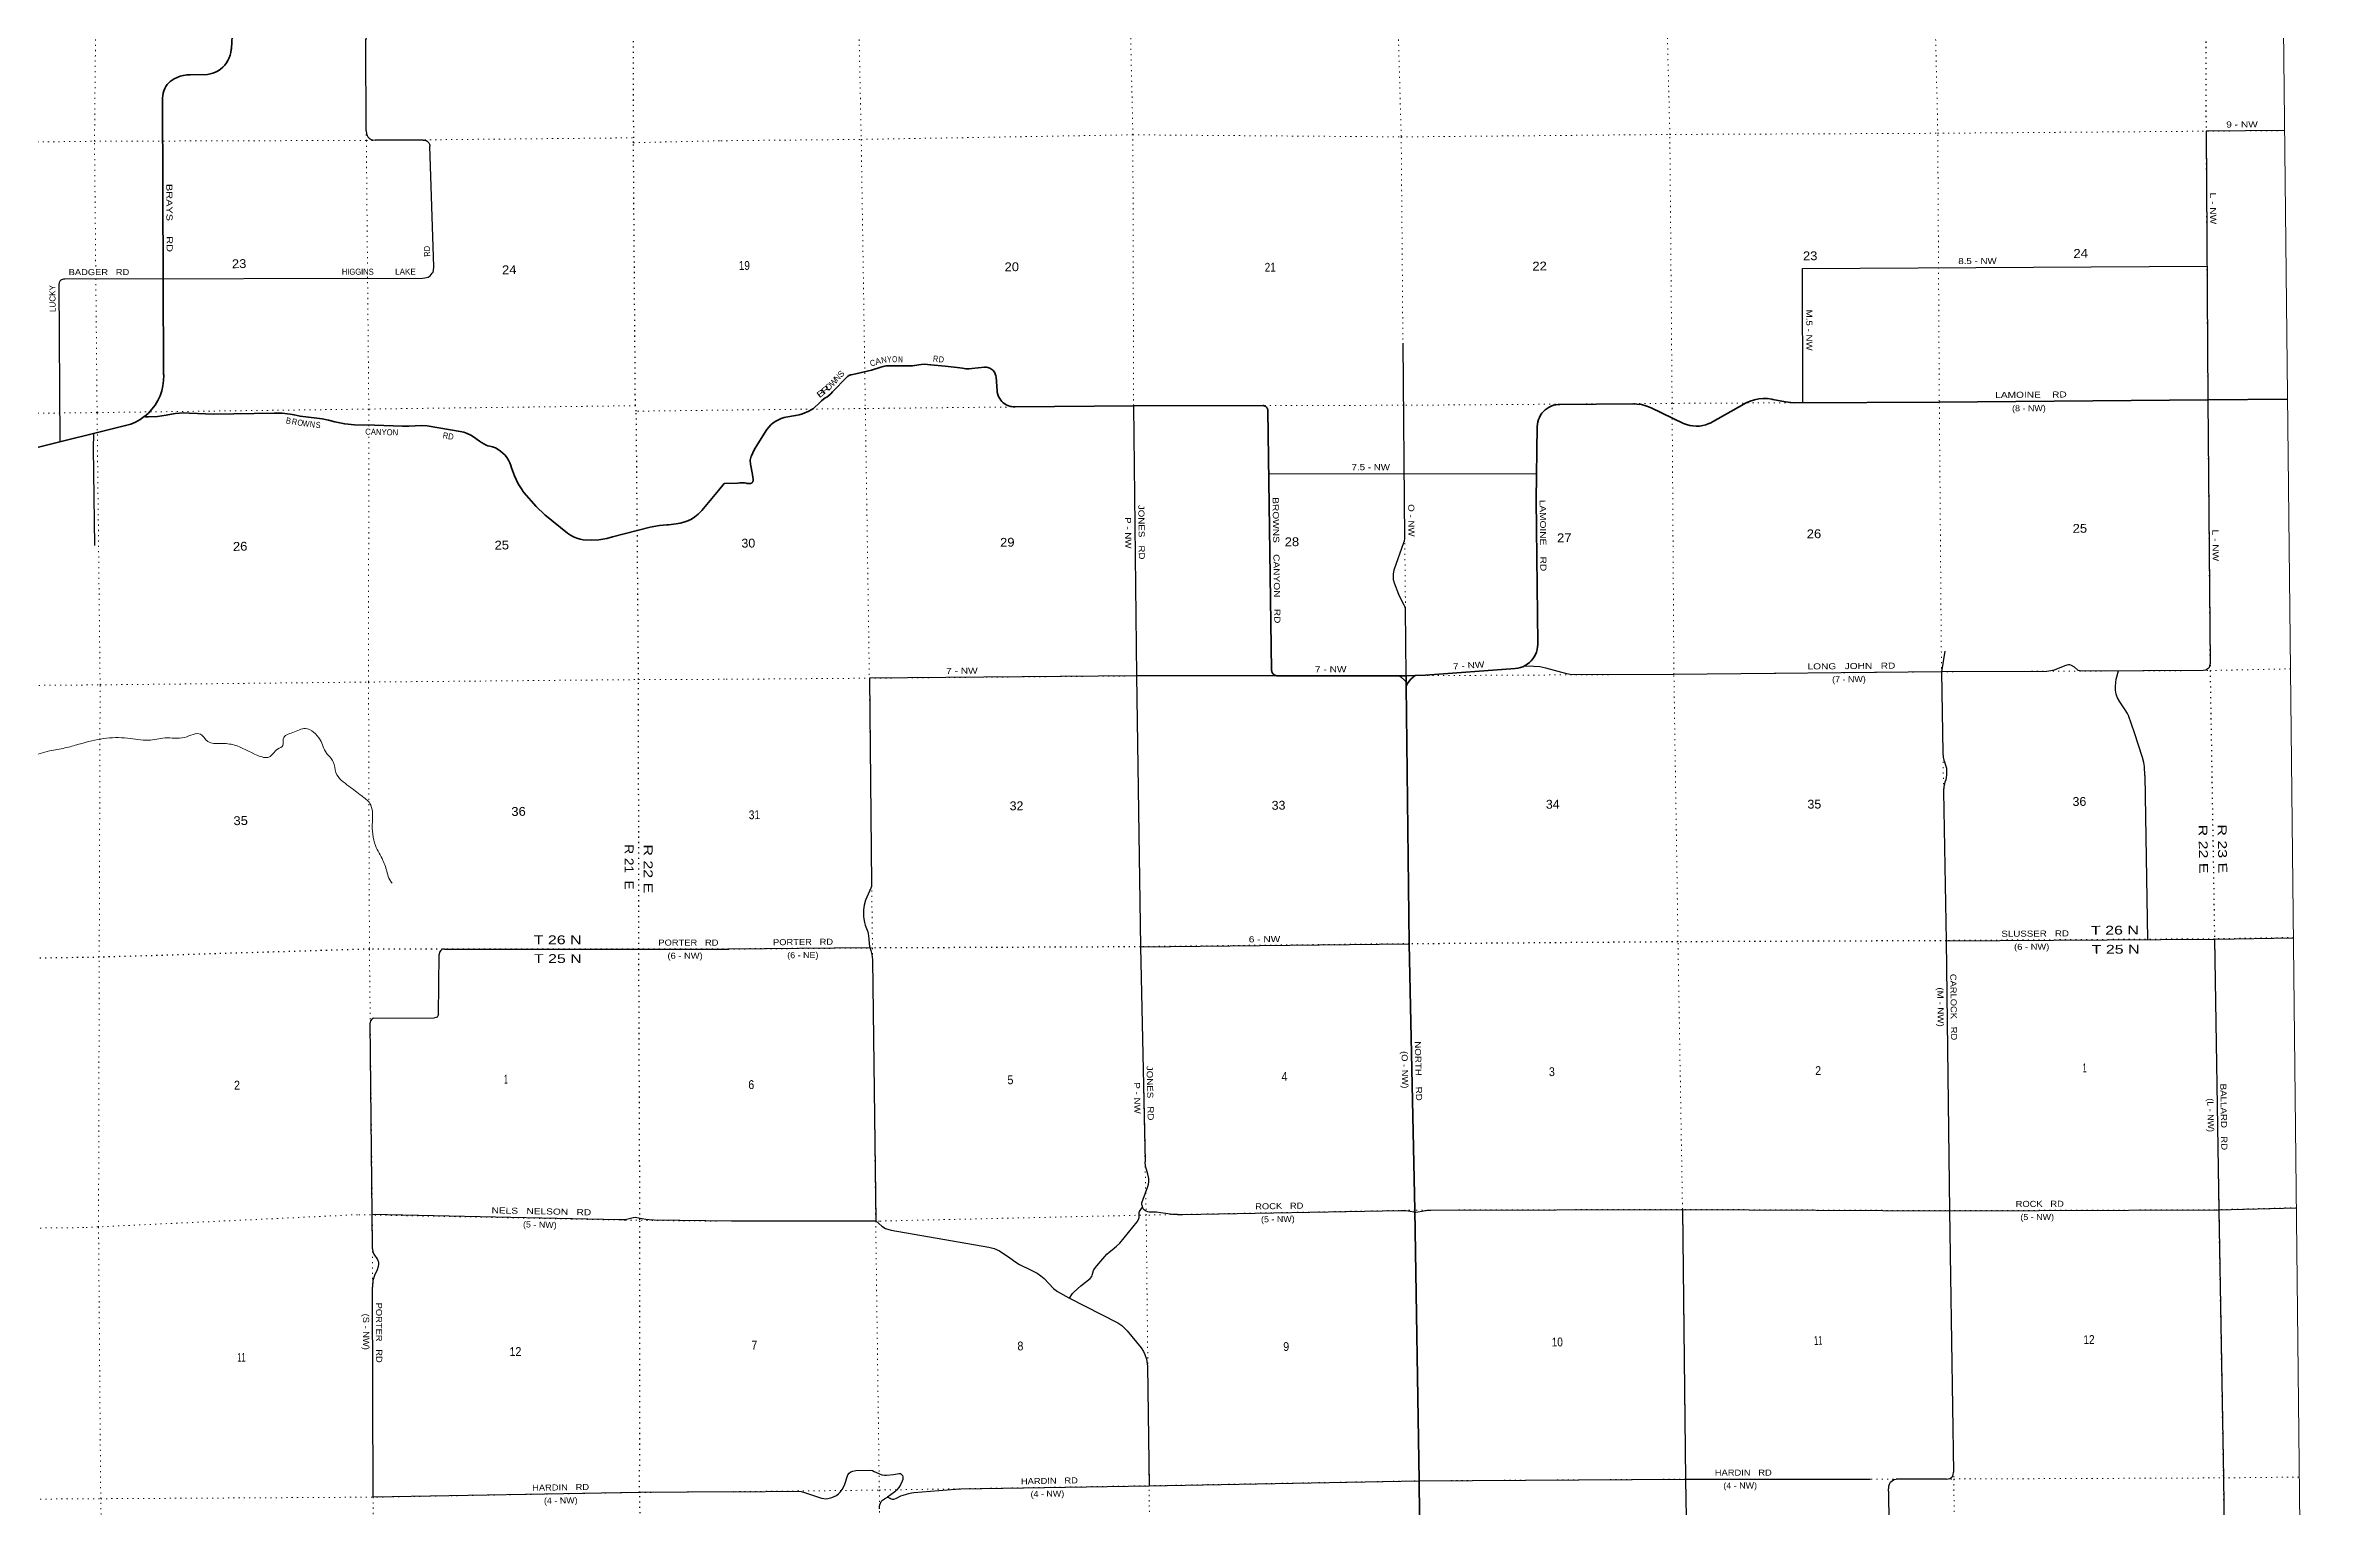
# Model space of a CAD drawing. Header units: feet. Extents: x -3 to 248627, y 0 to 184934.
# Drawn here: x 203320 to 248627, y 63471 to 92388 of the extents above; entities that cross this region are included whole.
import ezdxf
from ezdxf.enums import TextEntityAlignment as Align

# ---------------------------------------------------------------- set-up
doc = ezdxf.new("R2010")
doc.units = ezdxf.units.FT
doc.header["$LTSCALE"] = 70
doc.linetypes.add('DOTTED', pattern=[1.5, 0.3, -1.2])
for name, color, linetype, lineweight in [('26', 7, 'Continuous', 40), ('27', 7, 'Continuous', 35), ('29', 7, 'Continuous', 25), ('30', 7, 'Continuous', 35), ('39', 7, 'Continuous', 13), ('4', 7, 'Continuous', 13), ('6', 7, 'DOTTED', 25), ('7', 7, 'DOTTED', 13)]:
    doc.layers.add(name, color=color, linetype=linetype, lineweight=lineweight)

msp = doc.modelspace()

# ---------------------------------------------------------------- linework, layer by layer
at = {"layer": '26'}
msp.add_line((230251.97, 79721.15), (230251.05, 79801.36), dxfattribs=at)
for points in [[(205268.58, 85049.36), (205272.86, 85052.35), (205351.36, 85120.51), (205422.31, 85196.52), (205484.92, 85279.52), (205538.51, 85368.61), (205582.49, 85462.81), (205616.39, 85561.1), (205639.83, 85662.39), (205652.55, 85765.57), (205654.42, 85869.52), (205653.39, 85891.93), (205651.54, 85938.76), (205631.03, 91353.77), (205634.96, 91401.75), (205643.89, 91449.05), (205657.71, 91495.15), (205676.28, 91539.56), (205699.39, 91581.79), (205726.78, 91621.37), (205758.16, 91657.87), (205782.49, 91681.52), (205802.83, 91696.67), (205858.93, 91732.45), (205918.45, 91762.16), (205980.76, 91785.5), (206045.17, 91802.19), (206110.96, 91812.06), (206177.43, 91814.99), (206519.23, 91822.3), (206575.03, 91832.02), (206629.52, 91847.52), (206682.08, 91868.63), (206732.15, 91895.12), (206779.18, 91926.69), (206822.65, 91963.01), (206862.08, 92003.67), (206897.05, 92048.24), (206927.17, 92096.21), (206952.11, 92147.07), (206971.59, 92200.26), (206985.41, 92255.19), (206993.42, 92311.27), (206995.01, 92334.82), (207014.57, 92706.19)], [(230122.81, 79923.29), (227717.76, 79921.59), (227713.95, 79921.36), (227701.33, 79921.44), (227688.8, 79922.84), (227676.48, 79925.54), (227664.5, 79929.51), (227653.01, 79934.71), (227642.13, 79941.09), (227631.97, 79948.57), (227622.66, 79957.07), (227614.28, 79966.5), (227606.93, 79976.75), (227600.69, 79987.71), (227595.63, 79999.27), (227591.81, 80011.29), (227589.27, 80023.64), (227588.03, 80036.19), (227513.21, 85170.57), (227513.04, 85178.48), (227511.87, 85188.6), (227509.65, 85198.55), (227506.41, 85208.22), (227502.17, 85217.49), (227496.99, 85226.26), (227490.91, 85234.45), (227484.02, 85241.96), (227476.38, 85248.7), (227468.07, 85254.61), (227459.19, 85259.62), (227449.84, 85263.67), (227440.12, 85266.73), (227430.13, 85268.75), (227419.98, 85269.71), (224857.76, 85266.79), (222509.5, 85243.79), (222473.46, 85244.45), (222437.69, 85248.87), (222402.58, 85257.01), (222368.51, 85268.78), (222335.85, 85284.04), (222304.97, 85302.62), (222276.21, 85324.34), (222249.87, 85348.94), (222226.24, 85376.17), (222205.59, 85405.71), (222188.14, 85437.25), (222174.09, 85470.44), (222163.58, 85504.92), (222156.73, 85540.3), (222154.78, 85557.36), (222132.99, 85831.93), (222130.06, 85854.26), (222124.81, 85876.16), (222117.31, 85897.39), (222107.62, 85917.72), (222095.86, 85936.92), (222082.16, 85954.79), (222066.67, 85971.14), (222049.55, 85985.77), (222031, 85998.53), (222011.21, 86009.28), (221990.41, 86017.91), (221968.82, 86024.31), (221946.68, 86028.43), (221924.24, 86030.2), (221904.36, 86029.81), (221651.87, 86001.58), (221598.5, 85997.53), (221534.13, 85998.83), (221470.24, 86006.85), (221363.01, 86025.3), (221128.67, 86047.33), (220837.9, 86076.31), (220837.35, 86076.41), (220775.93, 86083.99), (220714.05, 86085.11), (220652.4, 86079.75), (220519.52, 86062.15), (220482.17, 86056.57), (220414.56, 86052.03), (220346.85, 86054.59), (220235.75, 86057.58), (220001.53, 86057.86), (219951.31, 86053.9), (219901.31, 86044.65), (219852.55, 86030.22), (219666.72, 85969.22), (219356.84, 85895.79), (219268.4, 85879.56)], [(219268.4, 85879.56), (219255.24, 85876.3), (219237.89, 85870.28), (219221.25, 85862.48), (219205.53, 85852.99), (219190.89, 85841.9), (219177.48, 85829.34), (218898.07, 85537.99), (218865.24, 85503.02), (218825.45, 85468.32), (218782.25, 85437.96), (218753.74, 85419.25), (218679.52, 85362.54), (218611.63, 85298.38), (218553.77, 85240.92), (218518.01, 85211.36), (218473.8, 85181.56), (218426.72, 85156.55), (218300.21, 85108.63), (218236.03, 85087.32), (218166.05, 85071.75), (217972.06, 85036.61), (217939.37, 85029.84), (217881.25, 85012.78), (217825.23, 84989.73), (217771.93, 84960.96), (217721.93, 84926.77), (217675.77, 84887.55), (217633.97, 84843.71), (217596.98, 84795.74), (217418.71, 84513), (217416.02, 84509.04), (217347.38, 84395.2), (217291.02, 84274.8), (217287.08, 84265.86), (217277.95, 84240.32), (217271.54, 84213.97), (217267.91, 84187.1), (217267.12, 84159.99), (217269.16, 84132.95), (217274.02, 84106.27), (217310.05, 83902.82), (217318.45, 83844.8), (217322.02, 83820.13), (217326.59, 83794.8), (217326.61, 83792.36), (217325.93, 83785.31), (217324.52, 83778.36), (217322.4, 83771.6), (217319.57, 83765.09), (217316.08, 83758.92), (217311.97, 83753.15), (217307.27, 83747.84), (217302.05, 83743.04), (217296.35, 83738.82), (217290.25, 83735.22), (217283.8, 83732.28), (217277.07, 83730.03), (217270.15, 83728.49), (217263.11, 83727.68), (217256.02, 83727.62), (217252.81, 83727.41), (217229.52, 83727.29), (217206.35, 83729.6), (217183.54, 83734.33), (217153.67, 83739.4), (217107.89, 83743.14), (217061.98, 83742.07), (217016.42, 83736.2), (216753.15, 83724.5)], [(230429.98, 79928.31), (230634.53, 79933.9), (232413.99, 80063.34), (232464.62, 80070.63), (232514.21, 80083.17), (232562.21, 80100.83), (232608.11, 80123.4), (232651.4, 80150.65), (232691.6, 80182.28), (232728.28, 80217.93), (232761.02, 80257.22), (232789.48, 80299.73), (232813.35, 80344.97), (232832.35, 80392.46), (232846.28, 80441.67), (232855, 80492.08), (232858.39, 80543.11), (232858.08, 80568.83), (232828.31, 83403.96), (232849.43, 84854.44), (232852.82, 84901.19), (232861.07, 84947.32), (232874.11, 84992.33), (232891.77, 85035.74), (232913.88, 85077.07), (232940.19, 85115.85), (232970.4, 85151.67), (233004.2, 85184.14), (233041.2, 85212.9), (233081.01, 85237.64), (233123.18, 85258.07), (233167.26, 85273.99), (233212.76, 85285.21), (233259.19, 85291.61), (233294.66, 85293.21), (234735.29, 85302.35), (234822.91, 85299.29), (234909.73, 85287.08), (234994.81, 85265.86), (235067.53, 85239.9), (235100.95, 85224.56), (235745.51, 84916.74), (235805.51, 84893.12), (235867.65, 84875.9), (235931.25, 84865.26), (235995.61, 84861.34), (236060.03, 84864.16), (236123.8, 84873.7), (236186.23, 84889.86), (236246.62, 84912.45), (236271.54, 84923.95), (236986.27, 85325.17), (237066.41, 85358.94), (237149.65, 85384.15), (237235.06, 85400.52), (237321.72, 85407.87), (237408.66, 85406.12), (237494.95, 85395.29), (237512.9, 85391.87), (237761.62, 85344.32), (237868.32, 85328.96), (237944.53, 85324.87), (240808.06, 85339.43), (246123.95, 85381.1), (247701.85, 85395.65)], [(201291.4, 83980.14), (204901.55, 84871.47), (205000.99, 84901.82), (205096.71, 84942.4), (205187.67, 84992.75), (205268.58, 85049.36)], [(216753.15, 83724.5), (216638.23, 83590.43), (216308.99, 83193.72), (216291.98, 83174.47), (216234.46, 83117.8), (216171.33, 83067.45), (216103.29, 83023.98), (216031.07, 82987.86), (215955.48, 82959.48), (215877.33, 82939.16), (215797.49, 82927.12), (215649.77, 82909.75), (215613.3, 82908.08), (215468.73, 82895.23), (215287.8, 82861.87), (214542.97, 82670.81), (214426.66, 82640.63), (214271.91, 82615.44), (214115.39, 82606.56), (213958.79, 82614.09), (213902.07, 82624.93), (213835.29, 82644.46), (213770.91, 82670.87), (213709.65, 82703.87), (213652.17, 82743.08), (213200.29, 83108.53), (213032.09, 83269.83), (212785.88, 83548.36), (212763.8, 83573.34), (212748.47, 83598.36), (212673.62, 83720.49), (212599.33, 83876.22), (212541.73, 84038.87), (212530.19, 84079.76), (212509.44, 84135.91), (212482.93, 84189.59), (212450.95, 84240.2), (212413.86, 84287.18), (212372.06, 84330.04), (212326.01, 84368.29), (212276.22, 84401.52), (212223.22, 84429.36), (212167.6, 84451.51), (212109.98, 84467.72), (212071.32, 84475.05), (212036.2, 84487.54), (211989.64, 84509.02), (211945.59, 84535.24), (211904.51, 84565.92), (211790.19, 84648.65), (211732.92, 84683.49), (211665.23, 84715.95), (211594.53, 84741.17), (211521.58, 84758.85), (210869.46, 84866.46), (210765.41, 84873.23), (210631.85, 84869.45), (210510.31, 84858.31), (210383.33, 84859.74), (209829.45, 84879.29), (209434.05, 84889.62), (209239.39, 84907.37), (209043.39, 84945.97), (208918.81, 84983.13), (208791.03, 85007.06), (208686.29, 85016.56), (208354.7, 85058.98), (208235.31, 85083.01), (208161.17, 85097.99), (208002.3, 85117.51), (207842.26, 85120.32), (206644.44, 85095.99), (206158.58, 85120.86), (206054.72, 85122.42), (205879.24, 85110.42), (205705.97, 85080.14), (205530.5, 85054.07), (205353.27, 85046.47), (205295.24, 85048.45), (205268.58, 85049.36)], [(230122.81, 79923.29), (230249.65, 79923.38), (230429.98, 79928.31)], [(230251.05, 79801.36), (230224.94, 79826.19), (230147.32, 79899.99), (230122.81, 79923.29)], [(230251.05, 79801.36), (230249.94, 79898.38), (230249.65, 79923.38)], [(230251.97, 79721.15), (230264.41, 79743.75), (230278.05, 79768.52), (230310.51, 79815.16), (230347.66, 79858.14), (230389.11, 79897.01), (230404.93, 79909.12), (230429.98, 79928.31)], [(230564.66, 58641.13), (230564.63, 58643.13), (230511.18, 63992.21), (230427.47, 69348.99), (230310.64, 74616.71), (230251.97, 79721.15)]]:
    msp.add_lwpolyline(points, dxfattribs=at)
at = {"layer": '29'}
for p, q in [((210790.6, 90523.1), (209842.15, 90518.52)), ((211002.54, 88012.44), (210924.42, 90400.67)), ((203605.29, 84549.91), (203584.43, 87665.04)), ((203699.85, 87778.97), (210778.74, 87789.03)), ((230189.29, 86501.35), (230222.32, 82638.64)), ((227529.95, 83918.63), (232839.29, 83923.18)), ((230236.29, 81237.71), (230249.65, 79923.38)), ((219625.51, 79874.4), (219669.87, 75805.03)), ((246034.64, 80024.99), (243645.68, 80014.25)), ((244879.58, 77948.65), (244931.68, 74703.61)), ((211095.66, 73223.12), (211105.37, 74409.64)), ((219636.83, 74535.9), (216841.85, 74512.72)), ((219687.26, 74303.62), (219751.01, 69134.15)), ((224994.95, 74558.92), (230310.64, 74616.71)), ((209816.89, 73144.83), (211018.95, 73152.99)), ((209785.04, 69266.08), (214668.55, 69164.12)), ((215364.17, 69155.52), (216893.61, 69137.31)), ((216893.61, 69137.31), (219751.01, 69134.15)), ((225134.27, 66264.32), (225163.77, 63895.76)), ((240953.07, 64028.25), (239951.14, 64027.52)), ((216945.21, 63777.94), (218204.29, 63787.27)), ((239805.19, 63786.91), (239857.79, 58682.18))]:
    msp.add_line(p, q, dxfattribs=at)
for points in [[(209664.46, 90708.06), (209655.67, 92489.15), (209681.76, 92612.46), (209697.91, 92731.04)], [(209664.46, 90708.06), (209671.77, 90647.44), (209684.63, 90612.53), (209697.48, 90588.64), (209722.27, 90562.9), (209741.56, 90546.37), (209765.43, 90535.34), (209798.49, 90526.15), (209842.15, 90518.52)], [(247643.37, 90709.06), (246089, 90696.15), (246123.95, 85381.1), (246167.91, 80166.81)], [(210790.6, 90523.1), (210824.65, 90519.73), (210851.74, 90513.29), (210870.57, 90501.35), (210890.31, 90483.89), (210903.62, 90467.35), (210916.02, 90443.46), (210921.99, 90424.16), (210924.42, 90400.67)], [(210778.74, 87789.03), (210823.73, 87793.43), (210860.46, 87800.79), (210893.52, 87811.81), (210928.41, 87835.7), (210972.49, 87887.16), (210987.18, 87911.05), (210996.37, 87940.45), (211002.54, 88012.44)], [(238104.86, 85327.75), (238102.45, 87978.79), (246104.58, 88028.53)], [(203584.43, 87665.04), (203589.18, 87699.72), (203596.06, 87721.77), (203606.62, 87738.31), (203623.61, 87754.85), (203639.68, 87764.04), (203660.34, 87771.39), (203681, 87777.82), (203699.85, 87778.97)], [(224857.76, 85266.79), (224917.22, 79919.8), (224994.95, 74558.92), (225084.02, 70301.43)], [(204267.73, 84710.12), (204255.77, 84424.23), (204284.5, 82499.35)], [(230222.32, 82638.64), (230212.57, 82584.26), (230201.57, 82551.22), (230010.78, 82011.52), (229992.43, 81938.09), (229992.43, 81890.36), (229996.1, 81824.27), (230014.45, 81758.19), (230098.83, 81537.9), (230172.21, 81387.37), (230205.23, 81324.96), (230223.58, 81288.25), (230236.29, 81237.71)], [(240914.87, 80408.09), (240851.32, 80002.32), (240877.76, 78398.55)], [(227696, 79921.32), (224917.22, 79919.8), (219625.51, 79874.4)], [(233579.99, 79940.73), (233501.85, 79948.16), (233436.72, 79961.93), (233018.46, 80075.74), (232897.38, 80097.77), (232779.97, 80108.79), (232585.86, 80113.23)], [(242937.35, 80008.68), (240851.32, 80002.32), (235553.64, 79950.8), (233579.99, 79940.73)], [(243645.68, 80014.25), (243596.17, 80017), (243559.48, 80029.85), (243544.8, 80040.87), (243482.43, 80094.1), (243427.39, 80127.14), (243394.37, 80138.16), (243365.02, 80138.16), (243330.17, 80134.49), (243291.64, 80121.64), (243078.84, 80033.52), (243045.82, 80024.34), (243016.47, 80017), (242937.35, 80008.68)], [(244879.58, 77948.65), (244868.36, 78126.87), (244856.43, 78208.56), (244831.67, 78303.1), (244673.9, 78791.41), (244556.49, 79136.53), (244536.32, 79176.93), (244490.44, 79246.68), (244380.37, 79408.22), (244338.18, 79483.5), (244319.84, 79520.21), (244310.66, 79558.75), (244297.82, 79639.54), (244295.98, 79709.29), (244301.49, 79791.91), (244310.66, 79852.47), (244357.69, 80017.45)], [(246167.91, 80166.81), (246158.96, 80116.12), (246147.95, 80088.59), (246129.61, 80066.56), (246102.09, 80046.37), (246076.4, 80033.52), (246034.64, 80024.99)], [(240877.76, 78398.55), (240885.58, 78308.59), (240896.58, 78249.85), (240907.59, 78216.81), (240938.78, 78134.2), (240949.79, 78091.98), (240953.46, 78047.92), (240953.46, 77963.47), (240946.12, 77908.4), (240935.11, 77860.67), (240920.43, 77816.61), (240909.43, 77781.74), (240898.42, 77722.99), (240890.95, 77631.7)], [(240890.95, 77631.7), (240946.68, 74679.94), (241012.12, 69337.05), (241090.26, 64165.45)], [(219669.87, 75805.03), (219665.06, 75754.49), (219654.98, 75716.85), (219599.94, 75603.04), (219548.58, 75481.88), (219523.81, 75383.68), (219508.22, 75290.97), (219507.3, 75218.46), (219511.89, 75155.13), (219531.15, 75040.4), (219544.91, 74989.91), (219596.27, 74854.07), (219601.78, 74824.7), (219614.62, 74714.56), (219621.96, 74619.1), (219629.3, 74569.54), (219651.31, 74483.26), (219673.32, 74409.83), (219681.58, 74357.52), (219687.26, 74303.62)], [(211214.65, 74514.44), (211187.59, 74512.01), (211163.71, 74502.82), (211140.75, 74484.45), (211117.8, 74453.2), (211105.37, 74409.64)], [(211214.65, 74514.44), (215061.74, 74513.31), (216841.85, 74512.72)], [(240946.68, 74679.94), (246256.63, 74713.47), (247819.13, 74737.83)], [(246256.63, 74713.47), (246340.36, 69354.68), (246431.49, 64050.39), (246500.95, 58707.54), (246582.48, 53364.84), (246613.28, 49901.05)], [(209816.89, 73144.83), (209789.98, 73139.21), (209774.36, 73128.18), (209751.41, 73096.94), (209744.81, 73054.43)], [(209788.21, 68581.07), (209785.04, 69266.08), (209744.81, 73054.43)], [(211095.66, 73223.12), (211083.82, 73190.66), (211067.29, 73168.62), (211048.93, 73159.41), (211018.95, 73152.99)], [(225728.15, 69262.27), (225625.44, 69265.24), (225396.13, 69296.44), (225309.91, 69305.62), (225166.81, 69309.29), (225137.01, 69314.34), (225106.27, 69325.81), (225091.15, 69333.61), (225071.89, 69347.38), (225058.13, 69360.23), (225049.4, 69375.38), (225023.72, 69437.79), (225018.68, 69455.69), (225018.22, 69470.84), (225021.89, 69494.7), (225047.57, 69568.13), (225141.13, 69817.79), (225153.97, 69861.84), (225159.48, 69905.9), (225159.48, 69944.45), (225157.64, 69977.5), (225139.3, 70060.1), (225109.94, 70153.72), (225093.43, 70219.81), (225084.02, 70301.43)], [(223586.16, 67607.74), (223648.74, 67698.45), (223680.84, 67730.57), (223812.92, 67851.73), (223996.37, 67998.59), (224026.65, 68036.22), (224036.73, 68061), (224066.09, 68156.46), (224079.85, 68186.75), (224132.13, 68248.25), (224329.34, 68478.63), (224370.61, 68519.93), (224432.99, 68563.99), (224521.04, 68633.75), (224583.42, 68692.49), (224928.31, 69118.38), (224951.26, 69161.52), (224965, 69202.82), (224968.7, 69223.01), (224968.66, 69305.62), (224971.45, 69315.71), (224975.11, 69323.06), (225001.69, 69360.69), (225035.23, 69407.68)], [(225728.15, 69262.27), (225827.64, 69265.7), (230148.81, 69343.35)], [(230148.81, 69343.35), (230243.88, 69339.59), (230330.1, 69328.58), (230407.15, 69312.06), (230441.55, 69308.85), (230482.37, 69312.06), (230570.42, 69330.41), (230621.33, 69340.06), (230649.77, 69344.65), (230688.29, 69348.32), (230744.29, 69349.21)], [(230744.29, 69349.21), (235723.57, 69364.22), (241012.12, 69337.05), (246330.31, 69354.56), (247877.91, 69396.93)], [(235723.57, 69364.22), (235782.93, 64025.29), (235872.67, 58668.58)], [(214668.55, 69164.12), (214738.57, 69165.96), (214816.62, 69173.31), (214948.85, 69202.71), (214992.02, 69206.39), (215051.7, 69199.03), (215198.63, 69173.31), (215269.34, 69162.28), (215364.17, 69155.52)], [(219751.01, 69134.15), (219870.53, 69028.42), (219945.76, 68986.2), (220053.98, 68954.99), (221991.23, 68617.22), (222097.64, 68591.52), (222204.03, 68543.79), (222409.5, 68404.28), (222523.25, 68319.84), (222600.28, 68272.11), (222827.76, 68161.96), (222945.19, 68099.55), (223020.41, 68046.31), (223084.6, 67993.08), (223269.91, 67796.65), (223348.77, 67736.07), (223576.24, 67611.25), (224544.87, 67119.27), (224625.61, 67064.2), (224728.32, 66957.73), (225007.19, 66623.63), (225051.19, 66553.87), (225080.57, 66495.13), (225109.9, 66399.67), (225134.27, 66264.32)], [(209788.21, 68581.07), (209797.32, 68520.9), (209814.76, 68478.63), (209888.22, 68372.04), (209907.51, 68318.74), (209910.26, 68272.8), (209898.33, 68230.53), (209878.13, 68168.05), (209829.45, 68055.94), (209808.34, 67997.13), (209797.32, 67956.7), (209786.57, 67827.73)], [(216945.21, 63777.94), (215077.61, 63758.89), (209799.7, 63671.47), (209786.57, 67827.73)], [(218204.29, 63787.27), (218276.59, 63780.47), (218341.72, 63764.86), (218580.21, 63680.42), (218674.69, 63651.96), (218726.98, 63643.7), (218755.41, 63639.11), (218804.94, 63642.78), (218884.75, 63665.73), (218971.89, 63703.36), (219015.92, 63732.74), (219049.86, 63768.53), (219089.3, 63819.02), (219130.58, 63904.38), (219200.29, 64109.98), (219223.22, 64143.95), (219259, 64172.4), (219296.6, 64184.33), (219354.39, 64194.43), (219655.26, 64201.77), (219688.28, 64194.43), (219721.3, 64179.74), (219813.03, 64135.68), (219875.4, 64109.99), (219924.94, 64102.64), (219967.14, 64102.64), (220102.89, 64117.33), (220216.63, 64139.36), (220238.65, 64137.52), (220255.16, 64126.51), (220279.01, 64098.97), (220288.18, 64073.27), (220290.01, 64043.9), (220286.35, 64016.36), (220277.17, 63988.83), (220242.32, 63915.39), (220207.46, 63860.32), (220161.6, 63807.08), (220128.58, 63775.87), (219985.32, 63671.4)], [(221434.82, 63833.13), (225163.77, 63895.76), (230511.18, 63992.21), (235782.93, 64025.29), (239446.47, 64026.96)], [(239805.19, 63786.91), (239811.44, 63887.83), (239819.69, 63927.29), (239842.63, 63966.77), (239878.4, 64000.72), (239912.34, 64018.17), (239951.14, 64027.52)], [(240953.07, 64028.25), (240985.55, 64031.02), (241014.91, 64040.2), (241056.18, 64066.81), (241068.11, 64078.75), (241077.28, 64098.94), (241082.78, 64113.63), (241090.26, 64165.45)], [(219824.49, 63439.04), (219826.79, 63485.83), (219834.58, 63519.34), (219846.97, 63551), (219860.28, 63580.83), (219871.28, 63594.59), (219886.41, 63606.99), (219922.64, 63634.99), (219985.32, 63671.4)], [(219985.32, 63671.4), (220034.09, 63646.45), (220060.24, 63636.82), (220076.29, 63632.69), (220094.64, 63631.78), (220112.98, 63631.78), (220129.95, 63634.98), (220162.51, 63646.45), (220250.57, 63692.34), (220294.15, 63709.33), (220358.81, 63729.06), (220406.06, 63741.46), (220459.26, 63752.47), (220504.71, 63758.61)], [(220504.71, 63758.61), (221332.5, 63826.83), (221434.82, 63833.13)]]:
    msp.add_lwpolyline(points, dxfattribs=at)
at = {"layer": '39'}
msp.add_spline([(199707.14, 75895.44), (199838.83, 75864.77), (200228.51, 75919.86), (200472.1, 76040.89), (200469.9, 76169.75), (200503.05, 76351.58), (200832.48, 76397.57), (201170.65, 76403.43), (201349.69, 76531.4), (201597.35, 76886.13), (201691.58, 77028.74), (202139.8, 77193.59), (202437.89, 77424.33), (202564.72, 77780.99), (202727.98, 78126.19), (203070.7, 78337.56), (203439.36, 78444.64), (203736.38, 78502.15), (204004.95, 78575.28), (204464.29, 78677.9), (204941.32, 78688.18), (205348.75, 78646.9), (205682.21, 78692.96), (206068.62, 78703.68), (206381.67, 78765.5), (206529.07, 78623.05), (206783.45, 78583.14), (207053.79, 78551.58), (207516.37, 78346.11), (207738.4, 78313.7), (207908.91, 78469.72), (208016.37, 78544.09), (208022.16, 78677.11), (208211.37, 78799.21), (208461.71, 78878.07), (208751.45, 78653.5), (208876.68, 78393.85), (209012.55, 78218.97), (209064.49, 78006.39), (209322.77, 77736.96), (209575.73, 77543.97), (209735.27, 77397.7), (209785.79, 77032.03), (209846.14, 76561.8), (209996.11, 76268.34), (210080.84, 76022.09), (210131.55, 75881.99), (210176.93, 75818.33)], degree=3, dxfattribs=at)
at = {"layer": '4'}
msp.add_lwpolyline([(0, 183577.08), (30826.42, 183598.29), (61611.62, 183645.77), (92479.02, 183767.9), (123305.1, 183916.31), (154130.93, 184107.12), (184956.47, 184340.33), (215781.67, 184615.95), (246606.46, 184933.96), (248626.55, 1367.98), (217549.25, 1047.36), (186473.05, 772.71), (155393.5, 534.37), (124315.15, 341.99), (93236.57, 192.37), (62157.81, 85.49), (31078.95, 21.37), (0, -0.01)], close=True, dxfattribs=at)
msp.add_lwpolyline([(0, 183577.08), (30826.42, 183598.29), (61611.62, 183645.77), (92479.02, 183767.9), (123305.1, 183916.31), (154130.93, 184107.12), (184956.47, 184340.33), (215781.67, 184615.95), (246606.46, 184933.96), (248626.55, 1367.98), (217549.25, 1047.36), (186473.05, 772.71), (155393.5, 534.37), (124315.15, 341.99), (93236.57, 192.37), (62157.81, 85.49), (31078.95, 21.37), (0, -0.01)], close=True, dxfattribs=at)
at = {"layer": '6'}
for points in [[(246079.15, 93099.75), (246089, 90696.15), (246123.95, 85381.1), (246169.43, 80025.88), (246256.63, 74713.47), (246340.36, 69354.68), (246431.49, 64050.39), (246500.95, 58707.54), (246586.57, 53358.85), (246582.48, 53364.84), (246639.24, 47217.39)], [(215056.04, 46894.03), (215097.23, 47695.65), (215154.99, 53057.89), (215182.55, 58419.61), (215077.54, 63762.91), (215082.38, 69158.47), (215061.74, 74513.31), (215055.56, 79846.25), (215011.48, 85158.39), (214993.53, 85266.83), (214955.33, 90470.32), (214959.72, 90567.06), (214956, 92780.65)], [(216841.85, 74512.72), (215061.74, 74513.31), (209727.97, 74513.54), (204378.83, 74352.38), (201703.57, 74312.07), (199482.77, 74295.27)], [(247819.13, 74737.83), (246256.63, 74713.47), (240946.68, 74679.94), (235634.57, 74658.47), (230310.64, 74616.71), (224994.95, 74558.92), (219686.88, 74535.49), (216841.85, 74512.72)]]:
    msp.add_lwpolyline(points, dxfattribs=at)
at = {"layer": '7'}
for p, q in [((214955.33, 90470.32), (216687.82, 90509.23)), ((216739.15, 85178.59), (215011.48, 85158.39))]:
    msp.add_line(p, q, dxfattribs=at)
for points in [[(225348.35, 46994.55), (225333.99, 47864.76), (225298.77, 53201.97), (225221.24, 58546.73), (225163.77, 63895.76), (225106.22, 69250.84), (224994.95, 74558.92), (224917.22, 79919.8), (224857.76, 85266.79), (224842.39, 90626.41), (224791.46, 92883.95)], [(230089.11, 92929.77), (230155.24, 90585.42), (230198.18, 85274.5), (230251.55, 79997.71), (230310.64, 74616.71), (230427.47, 69348.99), (230511.18, 63992.21), (230566.67, 58641.14), (230638.17, 53296.31), (230656.49, 51034.12)], [(236025.2, 47103.79), (236001.09, 48021.06), (235943.93, 53343.9), (235872.67, 58668.58), (235782.93, 64025.29), (235723.57, 69364.22), (235634.57, 74658.47), (235553.64, 79950.8), (235518.14, 85312.19), (235473.06, 90633.16), (235413.59, 92987.89)], [(240723.55, 93039.3), (240777, 90730.85), (240808.06, 85339.43), (240851.32, 80002.32), (240946.68, 74679.94), (241012.12, 69337.05), (241093.25, 64028.6), (241178.84, 58681.92), (241266.02, 53371.53), (241355.71, 48018.86), (241369.94, 47160.37)], [(204308.85, 88023.37), (204285.3, 90498.93), (204306, 92681.44)], [(209647.99, 92730.58), (209667.1, 90515.64), (209689.65, 88027.05)], [(219416.68, 92824.71), (219464.75, 90535.64), (219546.06, 85211.07), (219625.51, 79874.4), (219686.88, 74535.49), (219751.01, 69134.15), (219822.27, 63809.46), (219879.31, 58496.69), (219949.21, 53117.59), (219990.67, 47762.32), (219998.81, 46941.72)], [(216687.82, 90509.23), (219464.75, 90535.64), (224842.39, 90626.41), (230155.24, 90585.42), (235473.06, 90633.16), (240775.1, 90656.52), (246014.67, 90698.05), (247643.37, 90709.06)], [(196558.5, 90410.93), (198954.64, 90434.76), (204285.3, 90498.93), (209667.1, 90515.64), (214959.72, 90567.06)], [(204443.63, 46795.3), (204455.43, 47603.91), (204487.57, 52933.48), (204535.4, 58287.5), (204408.11, 63638.47), (204365.01, 69011.05), (204378.83, 74352.38), (204395.85, 79742.11), (204336.38, 85130.52), (204310.95, 87802.9)], [(209691.55, 87817.54), (209715.28, 85199.55), (209714.98, 84855.27)], [(214993.53, 85266.83), (209715.28, 85199.55), (204336.38, 85130.52), (198925.2, 85064.96), (193654.59, 84985.73)], [(247701.85, 85395.65), (246123.95, 85381.1), (240808.06, 85339.43), (235518.14, 85312.19), (230198.18, 85274.5), (224857.76, 85266.79), (219546.06, 85211.07), (216739.15, 85178.59)], [(209714.8, 84650.68), (209710.54, 79797.95), (209727.97, 74513.54), (209785.04, 69266.08), (209799.7, 63671.47), (209871.59, 58263.14), (209820.69, 52852.68), (209799.6, 47583.72), (209762.28, 46844.16)], [(195101.24, 79653.48), (198984.3, 79698.7), (204395.85, 79742.11), (209710.54, 79797.95), (215055.56, 79846.25), (216790.43, 79852.54)], [(216790.43, 79852.54), (219625.51, 79874.4), (224917.22, 79919.8), (230249.65, 79923.38), (235553.64, 79950.8), (240851.32, 80002.32), (246169.43, 80025.88), (247760.57, 80059.32)], [(247877.91, 69396.92), (246266.03, 69356.58), (240937.79, 69338.95), (235723.57, 69364.22), (230427.47, 69348.99), (225106.22, 69250.84), (219825.34, 69132.25), (216893.61, 69137.31)], [(216599.77, 69129.96), (214788.54, 69151.12), (209491.2, 69258.73), (204071.17, 69003.7), (200113.29, 68963.85)], [(216945.21, 63777.94), (219822.27, 63809.46), (225163.77, 63895.76), (230511.18, 63992.21), (235782.93, 64025.29), (241093.25, 64028.6), (246431.49, 64050.39), (247936.55, 64067.35)], [(198063.2, 63600.33), (204408.11, 63638.47), (209874.04, 63669.97), (215077.54, 63762.91), (216945.21, 63777.94)]]:
    msp.add_lwpolyline(points, dxfattribs=at)

# ---------------------------------------------------------------- texts
at = {"layer": '27'}
for s, rotation, width, p in [('BRAYS     RD', 270.217, 1.35, (205710.02, 88980.27)), ('B', 349.951, 0.9, (208115.59, 84910.58)), ('R', 349.611, 0.85, (208234.99, 84889.09)), ('O', 351.232, 0.8, (208350.39, 84870.62)), ('W', 353.192, 0.7, (208467.22, 84853.51)), ('N', 353.368, 0.75, (208592.37, 84838.13)), ('S', 355.486, 0.8, (208708.06, 84826.07))]:
    msp.add_text(s, height=120, rotation=rotation, dxfattribs=dict(at, width=width)).set_placement(p, align=Align.CENTER)
for s, rotation, width, p in [('C', 17.035, 0.95, (219656.66, 86038.92)), ('A', 15.078, 1.05, (219758.21, 86072.4)), ('N', 11.273, 0.85, (219873.52, 86104.8)), ('R', 353.989, 0.75, (220880.04, 86141.51)), ('D', 354.562, 0.75, (220993.35, 86126.51)), ('R', 38.03, 1.45, (218728.08, 85484.91)), ('B', 37.367, 1.55, (218635.08, 85411.39)), ('LAMOINE    RD', 0.449, 1.25, (241915.18, 85418.11)), ('(8 - NW)', 0.449, 1.1, (242249.06, 85153.76)), ('CANYON', 358.503, 0.95, (209643.61, 84693.58)), ('RD', 350.63, 0.9, (211172.24, 84623.93)), ('BROWNS    CANYON    RD', 270.835, 1.25, (227608.23, 83454)), ('LAMOINE    RD', 270.602, 1.25, (232896.24, 83404.86)), ('7 - NW', 4.16, 1.25, (231183.05, 80043.98)), ('7 - NW', 0.041, 1.25, (228447.5, 79992.11)), ('NORTH    RD', 271.271, 1.2, (230423.42, 72688.48)), ('(O - NW)', 271.271, 1.15, (230159.25, 72493.89))]:
    msp.add_text(s, height=120, rotation=rotation, dxfattribs=dict(at, width=width)).set_placement(p)
for s, width, p in [('Y', 0.7, (219972.25, 86124.08)), ('O', 0.65, (220076.5, 86126.97)), ('N', 0.65, (220194.22, 86124.07))]:
    msp.add_text(s, height=120, dxfattribs=dict(at, width=width)).set_placement(p)
for s, p in [('O', (218818.22, 85556.05)), ('W', (218901.03, 85637.41)), ('N', (218990.42, 85735.49)), ('S', (219067.67, 85817.07))]:
    msp.add_text(s, height=120, rotation=45, dxfattribs=at).set_placement(p)
at = {"layer": '30'}
for s, rotation, width, p in [('9 - NW', 0.476, 1.25, (246489.38, 90769.48)), ('L - NW', 270.377, 1.25, (246166.99, 89481.55)), ('RD', 91.874, 0.85, (210931.37, 88215.63)), ('BADGER   RD', 0.081, 1.15, (203773.64, 87849.22)), ('HIGGINS', 0.081, 0.9, (209182.22, 87856.76)), ('8.5 - NW', 0.356, 1.2, (241183.96, 88067.95)), ('M.5 - NW', 270.052, 1.2, (238173.19, 87168.05)), ('7.5 - NW', 0.049, 1.2, (229172.34, 83990.04)), ('P - NW', 270.637, 1.2, (224685.2, 83059.86)), ('JONES   RD', 270.637, 1.2, (224949.6, 83303.4)), ('O - NW', 270.49, 1.2, (230293.74, 83317.07)), ('L - NW', 270.483, 1.25, (246215.59, 82814.22)), ('7 - NW', 0.492, 1.25, (221146.02, 79957.45)), ('LONG   JOHN   RD', 0.557, 1.25, (238199.54, 80046.53)), ('(7 - NW)', 0.557, 1.1, (238686.2, 79791.26)), ('6 - NW', 0.623, 1.25, (227137.19, 74646.83)), ('SLUSSER   RD', 0.362, 1.2, (242037.53, 74756.83)), ('PORTER   RD', 359.981, 1.15, (215448.57, 74583.18)), ('(6 - NW)', 359.981, 1.15, (215628.48, 74323.15)), ('PORTER   RD', 0.475, 1.15, (217718.7, 74589.99)), ('(6 - NE)', 0.475, 1.1, (217999.81, 74332.31)), ('(6 - NW)', 0.362, 1.15, (242288.76, 74498.41)), ('CARLOCK   RD', 270.702, 1.15, (241024.74, 74022.71)), ('(M - NW)', 270.702, 1.2, (240768.7, 73756.32)), ('JONES   RD', 271.198, 1.2, (225114.26, 72202.88)), ('P - NW', 271.198, 1.2, (224861.06, 71875.11)), ('BALLARD   RD', 270.895, 1.2, (246371.37, 71850.69)), ('(L - NW)', 270.895, 1.1, (246115.53, 71559.88)), ('NELS   NELSON   RD', 358.804, 1.25, (212145.07, 69286.82)), ('ROCK   RD', 1.029, 1.15, (227265.51, 69361.55)), ('ROCK   RD', 0.189, 1.15, (242320.24, 69411.36)), ('(5 - NW)', 358.804, 1.1, (212766.96, 69007.89)), ('(5 - NW)', 1.029, 1.1, (227379.97, 69106.31)), ('(5 - NW)', 0.189, 1.1, (242412.82, 69151.85)), ('(S - NW)', 270.181, 1.15, (209601.73, 67300.31)), ('PORTER   RD', 270.181, 1.15, (209857.55, 67518.07)), ('HARDIN   RD', 0.949, 1.15, (212949.98, 63793.66)), ('HARDIN   RD', 0.962, 1.15, (222626.72, 63923.16)), ('HARDIN   RD', 0.026, 1.15, (236363.66, 64095.55)), ('(4 - NW)', 0.026, 1.1, (236532.52, 63839.33)), ('(4 - NW)', 0.949, 1.1, (213183.63, 63537.5)), ('(4 - NW)', 0.962, 1.1, (222817.66, 63670.32))]:
    msp.add_text(s, height=120, rotation=rotation, dxfattribs=dict(at, width=width)).set_placement(p)
for s, rotation, p in [('LAKE', 0.081, (210236.38, 87858.35)), ('LUCKY', 90.384, (203514.88, 87118.74))]:
    msp.add_text(s, height=120, rotation=rotation, dxfattribs=at).set_placement(p)
at = {"layer": '6'}
for s, rotation, width, p in [('R 22 E', 270.94, 1.35, (245939.68, 76974.15)), ('R 23 E', 270.94, 1.35, (246318.14, 76979.93)), ('R 21  E', 270.066, 1.15, (214781.28, 76587.03)), ('R 22 E', 270.066, 1.35, (215159.34, 76584.41)), ('T 26 N', 359.998, 1.35, (212980.52, 74610.33)), ('T 26 N', 0.362, 1.35, (243811.51, 74798.28)), ('T 25 N', 359.998, 1.35, (212983.57, 74238.4)), ('T 25 N', 0.362, 1.35, (243825.2, 74419.72))]:
    msp.add_text(s, height=175, rotation=rotation, dxfattribs=dict(at, width=width)).set_placement(p)
at = {"layer": '7'}
for s, rotation, width, p in [('24', 0.688, 1.1, (243464.9, 88191.47)), ('23', 0.993, 1.1, (207006.75, 87986.44)), ('24', 0.993, 1.1, (212354.57, 87866.74)), ('19', 0.688, 0.85, (217040.17, 87952.24)), ('20', 0.688, 1.1, (222302.72, 87926.09)), ('21', 0.688, 0.85, (227452.29, 87916.8)), ('22', 0.688, 1.1, (232752.45, 87939.64)), ('23', 0.688, 1.1, (238109.5, 88142.66)), ('25', 0.688, 1.1, (243449.08, 82750.27)), ('26', 0.993, 1.1, (207026.77, 82393.6)), ('25', 0.993, 1.1, (212207.11, 82418.49)), ('30', 0.688, 1.05, (217093.35, 82457.73)), ('29', 0.688, 1.1, (222214.43, 82474.21)), ('28', 0.688, 1.1, (227849.34, 82484.31)), ('27', 0.688, 1.1, (233241.96, 82564.13)), ('26', 0.688, 1.1, (238184.8, 82642.55)), ('36', 0.688, 1.05, (243446.55, 77345.53)), ('35', 0.993, 1.1, (207037.31, 76966.33)), ('36', 0.993, 1.1, (212538.28, 77148.2)), ('31', 0.688, 0.85, (217239.73, 77083.24)), ('32', 0.688, 1.05, (222403.21, 77260.09)), ('33', 0.688, 1.05, (227590.38, 77270.1)), ('34', 0.688, 1.05, (233019.53, 77290.85)), ('35', 0.688, 1.05, (238197.82, 77292.8)), ('4', 0.688, 0.9, (227787.18, 71906.51)), ('3', 0.688, 0.9, (233080.33, 72000.29)), ('2', 0.688, 0.9, (238352.23, 72021.28)), ('1', 0.688, 0.45, (243649.85, 72076.83)), ('2', 0.993, 0.9, (207049.34, 71733.65)), ('1', 0.993, 0.45, (212395.27, 71853.53)), ('6', 0.688, 0.9, (217229.67, 71744.1)), ('5', 0.688, 0.9, (222361, 71839.34)), ('12', 0.993, 0.9, (212502.67, 66461.35)), ('7', 0.688, 0.9, (217291.93, 66589.95)), ('8', 0.688, 0.9, (222558.25, 66572.59)), ('9', 0.688, 0.9, (227820.48, 66561.22)), ('10', 0.688, 0.85, (233134.48, 66650.51)), ('11', 0.688, 0.65, (238326.46, 66682.48)), ('12', 0.688, 0.85, (243661.39, 66698.5)), ('11', 0.993, 0.65, (207111.69, 66347.58))]:
    msp.add_text(s, height=175, rotation=rotation, dxfattribs=dict(at, width=width)).set_placement(p)

doc.saveas('drawing.dxf')
